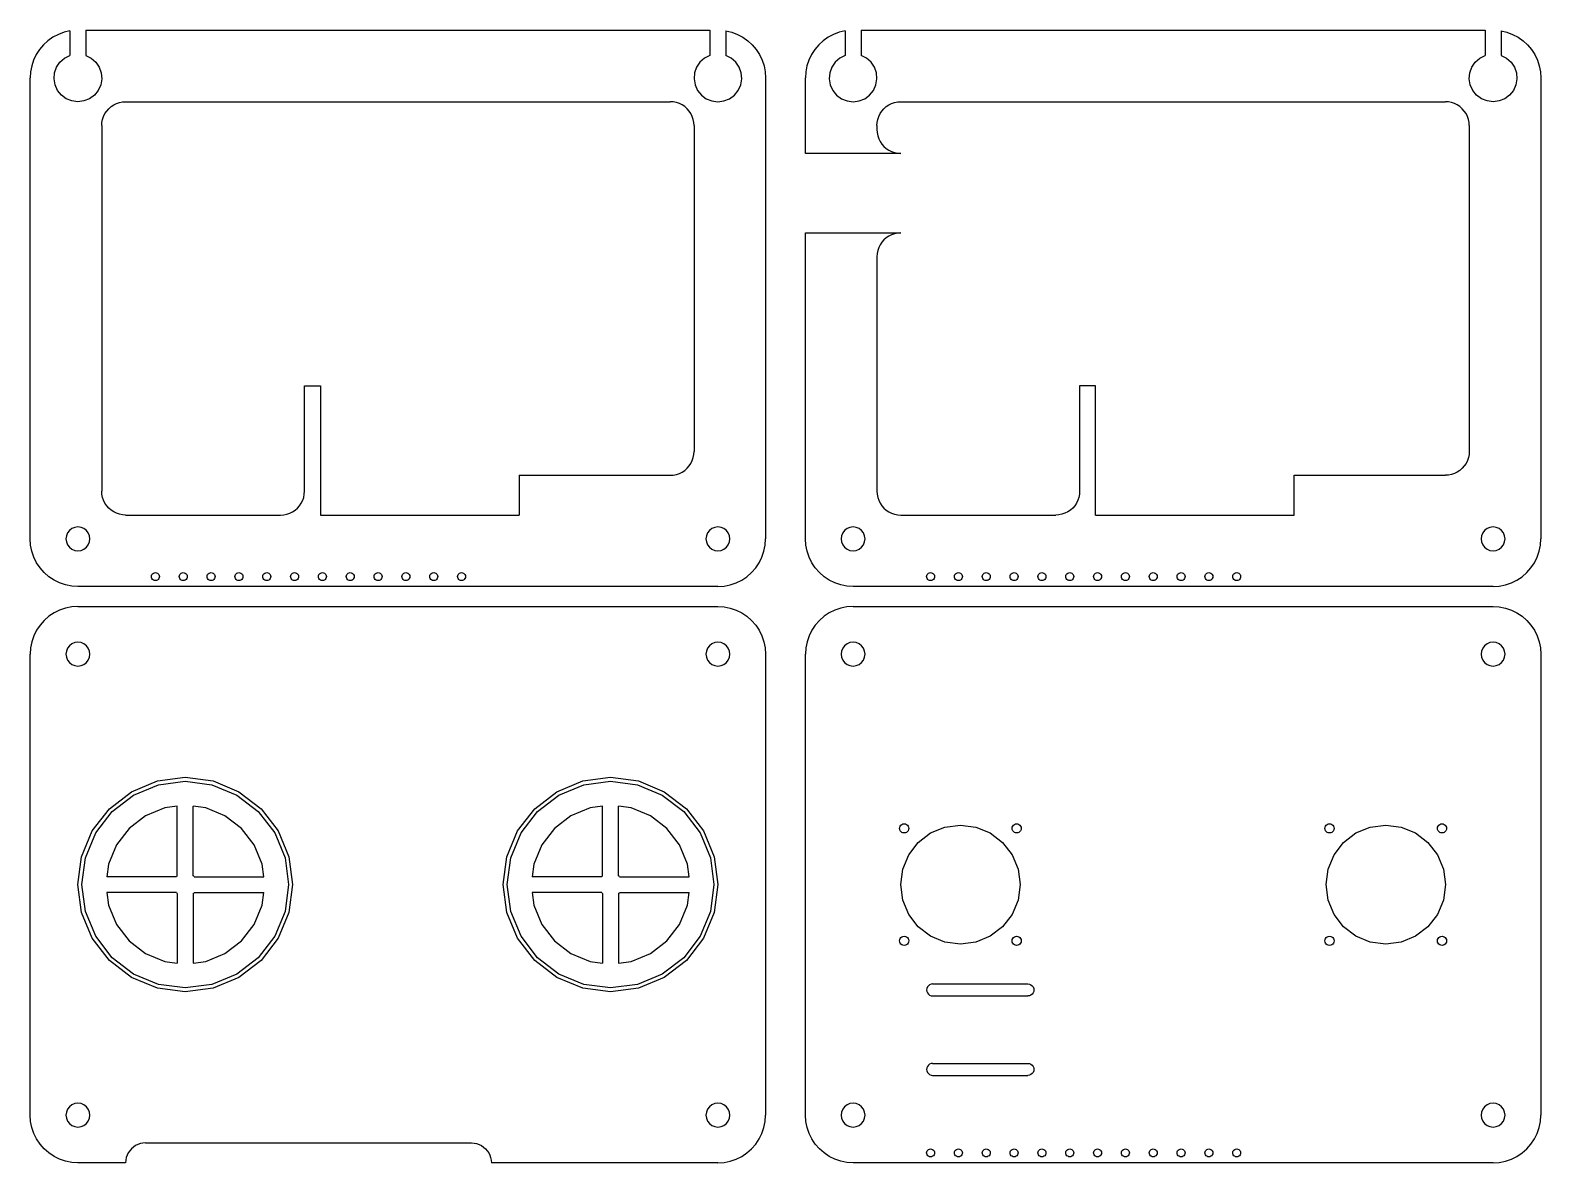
# Model space of a CAD drawing. Extents: x 5 to 385, y 5 to 580.
# Drawn here: x 5.1 to 385.1, y 5.1 to 290.1 of the extents above; entities that cross this region are included whole.
import ezdxf

# ---------------------------------------------------------------- set-up
doc = ezdxf.new("R2010")
doc.units = 0
doc.layers.add('Layer_1', color=7, linetype='CONTINUOUS')

msp = doc.modelspace()

# ---------------------------------------------------------------- linework, layer by layer
at = {"layer": 'Layer_1', "color": 7}
for points in [[(15.132302, 289.943365), (13.640052, 289.612898), (12.208048, 289.075408), (10.856027, 288.360123), (9.605977, 287.478663), (8.478217, 286.445357), (7.491056, 285.276983), (6.660529, 283.992532), (6.000156, 282.612867), (5.520625, 281.160408), (5.229768, 279.658749), (5.132296, 278.132291)], [(15.132302, 289.943365), (15.117485, 283.783924)], [(19.132299, 290.132291), (176.13229, 290.132291)], [(19.132299, 290.132291), (19.147116, 283.783924)], [(176.13229, 290.132291), (176.117474, 283.783924)], [(180.132288, 289.943365), (180.147104, 283.783924)], [(180.132288, 289.943365), (181.624511, 289.612898), (183.056542, 289.075408), (184.408563, 288.360123), (185.658587, 287.478663), (186.786373, 286.445357), (187.773533, 285.276983), (188.604034, 283.992532), (189.264434, 282.612867), (189.743938, 281.160408), (190.034795, 279.658749), (190.132294, 278.132291)], [(210.132294, 289.943365), (208.640044, 289.612898), (207.20804, 289.075408), (205.856019, 288.360123), (204.605968, 287.478663), (203.478208, 286.445357), (202.491048, 285.276983), (201.660521, 283.992532), (201.000147, 282.612867), (200.520617, 281.160408), (200.22976, 279.658749), (200.132288, 278.132291)], [(210.132294, 289.943365), (210.117477, 283.783924)], [(214.132291, 290.132291), (371.132282, 290.132291)], [(214.132291, 290.132291), (214.147108, 283.783924)], [(371.132282, 290.132291), (371.117466, 283.783924)], [(375.132279, 289.943365), (375.147096, 283.783924)], [(375.132279, 289.943365), (376.624503, 289.612898), (378.056534, 289.075408), (379.408555, 288.360123), (380.658579, 287.478663), (381.786365, 286.445357), (382.773525, 285.276983), (383.604026, 283.992532), (384.264426, 282.612867), (384.74393, 281.160408), (385.034787, 279.658749), (385.132286, 278.132291)], [(19.14701, 283.783924), (20.504825, 283.094761), (21.645418, 282.085987), (22.495339, 280.822572), (22.999873, 279.38589), (23.126476, 277.868467), (22.867052, 276.368037), (22.238243, 274.981236), (21.28061, 273.797379), (20.055775, 272.892716), (18.642688, 272.32551), (17.132287, 272.132293), (15.621914, 272.32551), (14.2088, 272.892716), (12.983965, 273.797379), (12.026332, 274.981236), (11.39755, 276.368037), (11.138099, 277.868467), (11.264702, 279.38589), (11.769236, 280.822572), (12.619157, 282.085987), (13.759776, 283.094761), (15.117591, 283.783924)], [(176.117579, 283.783924), (174.759764, 283.094761), (173.619172, 282.085987), (172.769224, 280.822572), (172.264717, 279.38589), (172.138087, 277.868467), (172.397538, 276.368037), (173.02632, 274.981236), (173.983979, 273.797379), (175.208789, 272.892716), (176.621902, 272.32551), (178.132302, 272.132293), (179.642676, 272.32551), (181.055789, 272.892716), (182.280598, 273.797379), (183.238258, 274.981236), (183.86704, 276.368037), (184.12649, 277.868467), (183.999861, 279.38589), (183.495353, 280.822572), (182.645406, 282.085987), (181.504814, 283.094761), (180.146998, 283.783924)], [(210.117583, 283.783924), (208.759768, 283.094761), (207.619149, 282.085987), (206.769228, 280.822572), (206.264694, 279.38589), (206.138091, 277.868467), (206.397515, 276.368037), (207.026324, 274.981236), (207.983957, 273.797379), (209.208792, 272.892716), (210.621905, 272.32551), (212.132279, 272.132293), (213.64268, 272.32551), (215.055766, 272.892716), (216.280602, 273.797379), (217.238235, 274.981236), (217.867044, 276.368037), (218.126468, 277.868467), (217.999865, 279.38589), (217.495331, 280.822572), (216.64541, 282.085987), (215.504817, 283.094761), (214.147002, 283.783924)], [(375.14699, 283.783924), (376.504805, 283.094761), (377.645398, 282.085987), (378.495345, 280.822572), (378.999853, 279.38589), (379.126482, 277.868467), (378.867032, 276.368037), (378.23825, 274.981236), (377.28059, 273.797379), (376.055781, 272.892716), (374.642668, 272.32551), (373.132268, 272.132293), (371.621894, 272.32551), (370.208781, 272.892716), (368.983971, 273.797379), (368.026312, 274.981236), (367.39753, 276.368037), (367.138079, 277.868467), (367.264709, 279.38589), (367.769216, 280.822572), (368.619164, 282.085987), (369.759756, 283.094761), (371.117571, 283.783924)], [(5.132296, 162.132282), (5.132296, 278.132291)], [(190.132294, 278.132291), (190.132294, 162.132282)], [(200.132288, 259.132293), (200.132288, 278.132291)], [(385.132286, 278.132291), (385.132286, 162.132282)], [(23.132297, 266.132292), (23.183626, 266.915451), (23.33674, 267.685205), (23.58902, 268.428394), (23.936127, 269.132291), (24.372161, 269.784862), (24.889659, 270.374933), (25.479733, 270.892413), (26.132301, 271.328444), (26.836199, 271.675569), (27.579387, 271.927847), (28.349139, 272.080961), (29.132279, 272.132293)], [(29.132279, 272.132293), (166.132284, 272.132293)], [(172.132293, 266.132292), (172.080964, 266.915451), (171.92785, 267.685205), (171.675569, 268.428394), (171.328436, 269.132291), (170.892403, 269.784862), (170.374931, 270.374933), (169.784857, 270.892413), (169.132288, 271.328444), (168.428391, 271.675569), (167.685203, 271.927847), (166.915451, 272.080961), (166.132284, 272.132293)], [(218.132289, 266.132292), (218.183618, 266.915451), (218.336732, 267.685205), (218.589012, 268.428394), (218.936119, 269.132291), (219.372152, 269.784862), (219.889651, 270.374933), (220.479725, 270.892413), (221.132293, 271.328444), (221.836191, 271.675569), (222.579379, 271.927847), (223.349131, 272.080961), (224.132271, 272.132293)], [(224.132271, 272.132293), (361.132276, 272.132293)], [(367.132285, 266.132292), (367.080956, 266.915451), (366.927841, 267.685205), (366.675561, 268.428394), (366.328428, 269.132291), (365.892395, 269.784862), (365.374922, 270.374933), (364.784849, 270.892413), (364.13228, 271.328444), (363.428383, 271.675569), (362.685195, 271.927847), (361.915443, 272.080961), (361.132276, 272.132293)], [(23.132297, 266.132292), (23.132297, 174.1323)], [(172.132293, 266.132292), (172.132293, 184.132293)], [(218.132289, 266.132292), (218.132289, 265.132291)], [(367.132285, 266.132292), (367.132285, 184.132293)], [(218.132289, 265.132291), (218.183618, 264.349135), (218.336732, 263.579378), (218.589012, 262.836192), (218.936119, 262.132292), (219.372152, 261.479724), (219.889651, 260.889652), (220.479725, 260.372172), (221.132293, 259.936139), (221.836191, 259.589016), (222.579379, 259.336739), (223.349131, 259.183624), (224.132271, 259.132293)], [(224.132271, 259.132293), (200.132288, 259.132293)], [(200.132288, 239.132293), (224.132271, 239.132293)], [(200.132288, 162.132282), (200.132288, 239.132293)], [(224.132271, 239.132293), (223.349131, 239.080961), (222.579379, 238.927847), (221.836191, 238.675569), (221.132293, 238.328444), (220.479725, 237.892413), (219.889651, 237.374933), (219.372152, 236.784862), (218.936119, 236.132291), (218.589012, 235.428394), (218.336732, 234.685208), (218.183618, 233.915451), (218.132289, 233.132292)], [(218.132289, 233.132292), (218.132289, 174.1323)], [(74.132294, 200.632294), (78.132292, 200.632294)], [(74.132294, 174.1323), (74.132294, 200.632294)], [(78.132292, 200.632294), (78.132292, 168.132291)], [(273.132284, 168.132291), (273.132284, 200.632294), (269.132286, 200.632294), (269.132286, 174.1323)], [(166.132284, 178.132297), (166.915451, 178.183626), (167.685203, 178.33674), (168.428391, 178.589021), (169.132288, 178.936154), (169.784857, 179.372161), (170.374931, 179.889659), (170.892403, 180.479733), (171.328436, 181.132301), (171.675569, 181.836199), (171.92785, 182.579379), (172.080964, 183.349137), (172.132293, 184.132293)], [(367.132285, 184.132293), (367.080956, 183.349137), (366.927841, 182.579379), (366.675561, 181.836199), (366.328428, 181.132301), (365.892395, 180.479733), (365.374922, 179.889659), (364.784849, 179.372161), (364.13228, 178.936154), (363.428383, 178.589021), (362.685195, 178.33674), (361.915443, 178.183626), (361.132276, 178.132297)], [(128.132297, 178.132297), (128.132297, 168.132291)], [(128.132297, 178.132297), (166.132284, 178.132297)], [(323.132289, 178.132297), (361.132276, 178.132297)], [(323.132289, 168.132291), (323.132289, 178.132297)], [(29.132279, 168.132291), (28.349139, 168.18362), (27.579387, 168.336734), (26.836199, 168.589014), (26.132301, 168.936148), (25.479733, 169.372181), (24.889659, 169.889653), (24.372161, 170.479727), (23.936127, 171.132295), (23.58902, 171.836193), (23.33674, 172.579381), (23.183626, 173.349133), (23.132297, 174.1323)], [(68.132285, 168.132291), (68.915452, 168.18362), (69.685204, 168.336734), (70.428392, 168.589014), (71.13229, 168.936148), (71.784858, 169.372181), (72.374932, 169.889653), (72.892404, 170.479727), (73.328437, 171.132295), (73.675571, 171.836193), (73.927851, 172.579381), (74.080965, 173.349133), (74.132294, 174.1323)], [(218.132289, 174.1323), (218.183618, 173.349133), (218.336732, 172.579381), (218.589012, 171.836193), (218.936119, 171.132295), (219.372152, 170.479727), (219.889651, 169.889653), (220.479725, 169.372181), (221.132293, 168.936148), (221.836191, 168.589014), (222.579379, 168.336734), (223.349131, 168.18362), (224.132271, 168.132291)], [(269.132286, 174.1323), (269.080957, 173.349133), (268.927843, 172.579381), (268.675563, 171.836193), (268.328429, 171.132295), (267.892396, 170.479727), (267.374924, 169.889653), (266.78485, 169.372181), (266.132282, 168.936148), (265.428384, 168.589014), (264.685196, 168.336734), (263.915444, 168.18362), (263.132277, 168.132291)], [(29.132279, 168.132291), (68.132285, 168.132291)], [(78.132292, 168.132291), (128.132297, 168.132291)], [(224.132271, 168.132291), (263.132277, 168.132291)], [(273.132284, 168.132291), (323.132289, 168.132291)], [(17.132287, 150.13229), (15.565981, 150.234948), (14.026476, 150.541177), (12.5401, 151.045737), (11.132305, 151.739977), (9.827142, 152.612044), (8.647021, 153.647015), (7.61205, 154.827162), (6.739983, 156.132299), (6.045743, 157.540094), (5.541183, 159.02647), (5.234954, 160.565975), (5.132296, 162.132282)], [(178.132302, 150.13229), (179.698609, 150.234948), (181.238114, 150.541177), (182.72449, 151.045737), (184.132285, 151.739977), (185.437421, 152.612044), (186.617569, 153.647015), (187.65254, 154.827162), (188.524606, 156.132299), (189.218846, 157.540094), (189.723407, 159.02647), (190.029636, 160.565975), (190.132294, 162.132282)], [(212.132279, 150.13229), (210.565973, 150.234948), (209.026442, 150.541177), (207.540092, 151.045737), (206.13227, 151.739977), (204.827134, 152.612044), (203.647013, 153.647015), (202.612042, 154.827162), (201.739975, 156.132299), (201.045735, 157.540094), (200.541175, 159.02647), (200.234946, 160.565975), (200.132288, 162.132282)], [(373.132268, 150.13229), (374.698601, 150.234948), (376.238105, 150.541177), (377.724482, 151.045737), (379.132277, 151.739977), (380.437413, 152.612044), (381.617561, 153.647015), (382.652531, 154.827162), (383.524572, 156.132299), (384.218838, 157.540094), (384.723399, 159.02647), (385.029627, 160.565975), (385.132286, 162.132282)], [(178.132302, 150.13229), (17.132287, 150.13229)], [(373.132268, 150.13229), (212.132279, 150.13229)], [(14.026477, 144.723403), (12.540048, 144.218848)], [(15.566087, 145.029632), (14.026477, 144.723403)], [(17.132421, 145.132293), (15.566087, 145.029632)], [(17.132421, 145.132293), (178.132435, 145.132293), (179.698769, 145.029632), (181.238114, 144.723403), (182.724544, 144.218848), (184.132391, 143.524597), (185.437581, 142.652533), (186.617623, 141.617576), (187.652673, 140.437431), (188.524739, 139.132295), (189.219006, 137.724494), (189.723566, 136.238123), (190.029689, 134.698608), (190.132348, 133.132293), (190.132348, 17.132283)], [(212.132286, 145.132293), (210.565979, 145.029632), (209.026474, 144.723403), (207.540098, 144.218848), (206.132303, 143.524597), (204.827166, 142.652533), (203.647019, 141.617576), (202.612048, 140.437431), (201.739982, 139.132295), (201.045741, 137.724494), (200.541181, 136.238123), (200.234952, 134.698608), (200.132294, 133.132293)], [(212.132286, 145.132293), (373.1323, 145.132293)], [(373.1323, 145.132293), (374.698607, 145.029632), (376.238112, 144.723403), (377.724488, 144.218848), (379.132283, 143.524597), (380.437419, 142.652533), (381.617567, 141.617576), (382.652538, 140.437431), (383.524604, 139.132295), (384.218844, 137.724494), (384.723405, 136.238123), (385.029634, 134.698608), (385.132292, 133.132293)], [(8.646969, 141.617576), (7.612183, 140.437431)], [(9.827275, 142.652533), (8.646969, 141.617576)], [(11.132464, 143.524597), (9.827275, 142.652533)], [(12.540048, 144.218848), (11.132464, 143.524597)], [(6.04585, 137.724494), (5.54129, 136.238123)], [(6.740117, 139.132295), (6.04585, 137.724494)], [(7.612183, 140.437431), (6.740117, 139.132295)], [(5.234902, 134.698608), (5.132244, 133.132293)], [(17.132421, 5.132292), (15.566087, 5.23495), (14.026477, 5.541179), (12.540048, 6.045739), (11.132464, 6.739979), (9.827275, 7.612046), (8.646969, 8.647017), (7.612183, 9.827164), (6.740117, 11.132301), (6.04585, 12.540096), (5.54129, 14.026472), (5.234902, 15.565977), (5.132244, 17.132283), (5.132244, 133.132293)], [(5.54129, 136.238123), (5.234902, 134.698608)], [(200.132294, 17.132283), (200.132294, 133.132293)], [(385.132292, 133.132293), (385.132292, 17.132283)], [(30.632256, 98.51498), (37.144181, 101.212291)], [(37.144181, 101.212291), (44.132356, 102.132295)], [(44.132356, 102.132295), (51.120531, 101.212291)], [(51.120531, 101.212291), (57.632456, 98.51498)], [(132.747663, 93.51707), (138.132463, 97.648954), (144.403088, 100.246366)], [(137.6324, 98.51498), (144.144325, 101.212291)], [(144.144325, 101.212291), (151.132236, 102.132295)], [(144.403088, 100.246366), (151.132236, 101.132294)], [(151.132236, 102.132295), (158.120411, 101.212291)], [(151.132236, 101.132294), (157.861648, 100.246366)], [(157.861648, 100.246366), (164.132273, 97.648954)], [(158.120411, 101.212291), (164.632335, 98.51498)], [(25.040552, 94.224177), (30.632256, 98.51498)], [(57.632456, 98.51498), (63.22416, 94.224177)], [(132.040432, 94.224177), (137.6324, 98.51498)], [(164.132273, 97.648954), (169.517073, 93.51707), (173.649071, 88.132294)], [(164.632335, 98.51498), (170.224304, 94.224177)], [(20.749804, 88.632296), (25.040552, 94.224177)], [(42.13237, 77.346708), (42.13237, 94.86899), (38.956047, 94.450811), (34.132429, 92.452802), (29.990112, 89.274431), (26.811937, 85.132295), (24.813804, 80.308676), (24.395762, 77.132295)], [(49.308664, 94.450811), (46.132341, 94.86899)], [(46.132341, 77.346708), (46.132341, 94.86899)], [(46.346654, 77.132295), (63.868949, 77.132295), (63.450908, 80.308676), (61.452774, 85.132295), (58.274599, 89.274431), (54.132283, 92.452802), (49.308664, 94.450811)], [(63.22416, 94.224177), (67.515172, 88.632296)], [(126.018251, 81.86159), (128.615665, 88.132294), (132.747663, 93.51707)], [(127.749684, 88.632296), (132.040432, 94.224177)], [(149.13225, 77.346708), (149.13225, 94.86899), (145.955927, 94.450811), (141.132309, 92.452802), (136.990257, 89.274431), (133.811817, 85.132295), (131.813948, 80.308676), (131.395642, 77.132295)], [(153.132486, 77.346708), (153.132486, 94.86899)], [(156.308808, 94.450811), (153.132486, 94.86899)], [(165.274479, 89.274431), (161.132427, 92.452802), (156.308808, 94.450811)], [(170.224304, 94.224177), (174.515052, 88.632296)], [(18.052377, 82.120408), (20.749804, 88.632296)], [(67.515172, 88.632296), (70.212335, 82.120408)], [(125.052257, 82.120408), (127.749684, 88.632296)], [(153.346798, 77.132295), (170.869094, 77.132295), (170.450787, 80.308676), (168.452919, 85.132295), (165.274479, 89.274431)], [(173.649071, 88.132294), (176.246485, 81.86159)], [(174.515052, 88.632296), (177.212479, 82.120408)], [(17.132421, 75.132294), (18.052377, 82.120408)], [(70.212335, 82.120408), (71.132291, 75.132294)], [(124.132301, 75.132294), (125.052257, 82.120408)], [(125.132426, 75.132294), (126.018251, 81.86159)], [(176.246485, 81.86159), (177.13231, 75.132294)], [(177.212479, 82.120408), (178.132435, 75.132294)], [(41.918058, 77.132295), (24.395762, 77.132295)], [(42.010927, 77.253614), (41.918058, 77.132295)], [(42.13237, 77.346708), (42.010927, 77.253614)], [(46.253785, 77.253614), (46.132341, 77.346708)], [(46.346654, 77.132295), (46.253785, 77.253614)], [(148.917938, 77.132295), (131.395642, 77.132295)], [(149.011071, 77.253614), (148.917938, 77.132295)], [(149.13225, 77.346708), (149.011071, 77.253614)], [(153.253665, 77.253614), (153.132486, 77.346708)], [(153.346798, 77.132295), (153.253665, 77.253614)], [(18.052377, 68.14418), (17.132421, 75.132294)], [(41.918058, 73.132295), (24.395762, 73.132295), (24.813804, 69.955914), (26.811937, 65.132295), (29.990112, 60.990159), (34.132429, 57.811788), (38.956047, 55.813779), (42.13237, 55.3956)], [(41.918058, 73.132295), (42.010927, 73.010976)], [(42.010927, 73.010976), (42.13237, 72.917882)], [(42.13237, 72.917882), (42.13237, 55.3956)], [(46.132341, 72.917882), (46.253785, 73.010976)], [(46.132341, 72.917882), (46.132341, 55.3956), (49.308664, 55.813779), (54.132283, 57.811788), (58.274599, 60.990159), (61.452774, 65.132295), (63.450908, 69.955914)], [(46.253785, 73.010976), (46.346654, 73.132295)], [(46.346654, 73.132295), (63.868949, 73.132295)], [(63.450908, 69.955914), (63.868949, 73.132295)], [(71.132291, 75.132294), (70.212335, 68.14418)], [(125.052257, 68.14418), (124.132301, 75.132294)], [(128.615665, 62.132296), (126.018251, 68.403), (125.132426, 75.132294)], [(148.917938, 73.132295), (131.395642, 73.132295)], [(131.395642, 73.132295), (131.813948, 69.955914)], [(148.917938, 73.132295), (149.011071, 73.010976)], [(149.011071, 73.010976), (149.13225, 72.917882)], [(149.13225, 72.917882), (149.13225, 55.3956)], [(153.132486, 72.917882), (153.253665, 73.010976)], [(153.132486, 72.917882), (153.132486, 55.3956)], [(153.253665, 73.010976), (153.346798, 73.132295)], [(153.346798, 73.132295), (170.869094, 73.132295)], [(170.450787, 69.955914), (170.869094, 73.132295)], [(177.13231, 75.132294), (176.246485, 68.403)], [(178.132435, 75.132294), (177.212479, 68.14418)], [(131.813948, 69.955914), (133.811817, 65.132295)], [(153.132486, 55.3956), (156.308808, 55.813779), (161.132427, 57.811788), (165.274479, 60.990159), (168.452919, 65.132295), (170.450787, 69.955914)], [(176.246485, 68.403), (173.649071, 62.132296), (169.517073, 56.747517)], [(20.749804, 61.632294), (18.052377, 68.14418)], [(70.212335, 68.14418), (67.515172, 61.632294)], [(127.749684, 61.632294), (125.052257, 68.14418)], [(133.811817, 65.132295), (136.990257, 60.990159), (141.132309, 57.811788), (145.955927, 55.813779), (149.13225, 55.3956)], [(177.212479, 68.14418), (174.515052, 61.632294)], [(25.040552, 56.040413), (20.749804, 61.632294)], [(67.515172, 61.632294), (63.22416, 56.040413)], [(132.040432, 56.040413), (127.749684, 61.632294)], [(164.132273, 52.615633), (157.861648, 50.018224), (151.132236, 49.132296), (144.403088, 50.018224), (138.132463, 52.615633), (132.747663, 56.747517), (128.615665, 62.132296)], [(174.515052, 61.632294), (170.224304, 56.040413)], [(30.632256, 51.74961), (25.040552, 56.040413)], [(63.22416, 56.040413), (57.632456, 51.74961)], [(137.6324, 51.74961), (132.040432, 56.040413)], [(169.517073, 56.747517), (164.132273, 52.615633)], [(170.224304, 56.040413), (164.632335, 51.74961)], [(37.144181, 49.052299), (30.632256, 51.74961)], [(57.632456, 51.74961), (51.120531, 49.052299)], [(144.144325, 49.052299), (137.6324, 51.74961)], [(164.632335, 51.74961), (158.120411, 49.052299)], [(232.132298, 50.132294), (231.744075, 50.081184), (231.382284, 49.931332), (231.071637, 49.692956), (230.833247, 49.382295), (230.683413, 49.020523), (230.632296, 48.632294), (230.683413, 48.244066), (230.833247, 47.882296), (231.071637, 47.571635), (231.382284, 47.333256), (231.744075, 47.183407), (232.132298, 47.132294)], [(232.132298, 50.132294), (256.132282, 50.132294)], [(256.132282, 50.132294), (256.520531, 50.081184), (256.882296, 49.931332), (257.192943, 49.692956), (257.431333, 49.382295), (257.581193, 49.020523), (257.632284, 48.632294), (257.581193, 48.244066), (257.431333, 47.882296), (257.192943, 47.571635), (256.882296, 47.333256), (256.520531, 47.183407), (256.132282, 47.132294)], [(44.132356, 48.132295), (37.144181, 49.052299)], [(51.120531, 49.052299), (44.132356, 48.132295)], [(151.132236, 48.132295), (144.144325, 49.052299)], [(158.120411, 49.052299), (151.132236, 48.132295)], [(232.132298, 47.132294), (256.132282, 47.132294)], [(232.132298, 30.132294), (231.744075, 30.081177), (231.382284, 29.931343), (231.071637, 29.692954), (230.833247, 29.382306), (230.683413, 29.020515), (230.632296, 28.632292), (230.683413, 28.244069), (230.833247, 27.882304), (231.071637, 27.57163), (231.382284, 27.333267), (231.744075, 27.183407), (232.132298, 27.13229)], [(232.132298, 30.132294), (256.132282, 30.132294)], [(232.132298, 27.13229), (256.132282, 27.13229)], [(256.132282, 30.132294), (256.520531, 30.081177), (256.882296, 29.931343), (257.192943, 29.692954), (257.431333, 29.382306), (257.581193, 29.020515), (257.632284, 28.632292), (257.581193, 28.244069), (257.431333, 27.882304), (257.192943, 27.57163), (256.882296, 27.333267), (256.520531, 27.183407), (256.132282, 27.13229)], [(189.723566, 14.026472), (190.029689, 15.565977)], [(190.029689, 15.565977), (190.132348, 17.132283)], [(212.132286, 5.132292), (210.565979, 5.23495), (209.026474, 5.541179), (207.540098, 6.045739), (206.132303, 6.739979), (204.827166, 7.612046), (203.647019, 8.647017), (202.612048, 9.827164), (201.739982, 11.132301), (201.045741, 12.540096), (200.541181, 14.026472), (200.234952, 15.565977), (200.132294, 17.132283)], [(373.1323, 5.132292), (374.698607, 5.23495), (376.238112, 5.541179), (377.724488, 6.045739), (379.132283, 6.739979), (380.437419, 7.612046), (381.617567, 8.647017), (382.652538, 9.827164), (383.524604, 11.132301), (384.218844, 12.540096), (384.723405, 14.026472), (385.029634, 15.565977), (385.132292, 17.132283)], [(188.524739, 11.132301), (189.219006, 12.540096)], [(189.219006, 12.540096), (189.723566, 14.026472)], [(34.132429, 10.132308), (33.479702, 10.089525), (32.838352, 9.961916), (32.218962, 9.751705), (31.632381, 9.46241), (31.088662, 9.099057), (30.596802, 8.667839), (30.165531, 8.176111), (29.802258, 7.632287), (29.513068, 7.045705), (29.302725, 6.426395), (29.175195, 5.784939), (29.132333, 5.132292), (17.132421, 5.132292)], [(34.132429, 10.132308), (116.132359, 10.132308)], [(116.132359, 10.132308), (116.785086, 10.089525)], [(116.785086, 10.089525), (117.426436, 9.961916)], [(117.426436, 9.961916), (118.045826, 9.751705)], [(118.045826, 9.751705), (118.632407, 9.46241)], [(118.632407, 9.46241), (119.176126, 9.099057)], [(119.176126, 9.099057), (119.667986, 8.667839)], [(119.667986, 8.667839), (120.098992, 8.176111)], [(120.098992, 8.176111), (120.46253, 7.632287)], [(120.46253, 7.632287), (120.751719, 7.045705)], [(184.132391, 6.739979), (185.437581, 7.612046)], [(185.437581, 7.612046), (186.617623, 8.647017)], [(186.617623, 8.647017), (187.652673, 9.827164)], [(187.652673, 9.827164), (188.524739, 11.132301)], [(120.751719, 7.045705), (120.962063, 6.426395)], [(120.962063, 6.426395), (121.089592, 5.784939)], [(121.089592, 5.784939), (121.132455, 5.132292)], [(178.132435, 5.132292), (121.132455, 5.132292)], [(178.132435, 5.132292), (179.698769, 5.23495)], [(179.698769, 5.23495), (181.238114, 5.541179)], [(181.238114, 5.541179), (182.724544, 6.045739)], [(182.724544, 6.045739), (184.132391, 6.739979)], [(373.1323, 5.132292), (212.132286, 5.132292)]]:
    msp.add_lwpolyline(points, dxfattribs=at)
for points in [[(20.132292, 162.132282), (20.030057, 162.908754), (19.730363, 163.632284), (19.253611, 164.253605), (18.63229, 164.730358), (17.90876, 165.030078), (17.132287, 165.132286), (16.355841, 165.030078), (15.632285, 164.730358), (15.010964, 164.253605), (14.534211, 163.632284), (14.234518, 162.908754), (14.132283, 162.132282), (14.234518, 161.355835), (14.534211, 160.632306), (15.010964, 160.010985), (15.632285, 159.534206), (16.355841, 159.234512), (17.132287, 159.132303), (17.90876, 159.234512), (18.63229, 159.534206), (19.253611, 160.010985), (19.730363, 160.632306), (20.030057, 161.355835)], [(181.13228, 162.132282), (181.030072, 162.908754), (180.730378, 163.632284), (180.253599, 164.253605), (179.632278, 164.730358), (178.908748, 165.030078), (178.132302, 165.132286), (177.355829, 165.030078), (176.6323, 164.730358), (176.010979, 164.253605), (175.534226, 163.632284), (175.234506, 162.908754), (175.132298, 162.132282), (175.234506, 161.355835), (175.534226, 160.632306), (176.010979, 160.010985), (176.6323, 159.534206), (177.355829, 159.234512), (178.132302, 159.132303), (178.908748, 159.234512), (179.632278, 159.534206), (180.253599, 160.010985), (180.730378, 160.632306), (181.030072, 161.355835)], [(215.132284, 162.132282), (215.030049, 162.908754), (214.730355, 163.632284), (214.253603, 164.253605), (213.632282, 164.730358), (212.908726, 165.030078), (212.132279, 165.132286), (211.355833, 165.030078), (210.632277, 164.730358), (210.010956, 164.253605), (209.534203, 163.632284), (209.23451, 162.908754), (209.132275, 162.132282), (209.23451, 161.355835), (209.534203, 160.632306), (210.010956, 160.010985), (210.632277, 159.534206), (211.355833, 159.234512), (212.132279, 159.132303), (212.908726, 159.234512), (213.632282, 159.534206), (214.253603, 160.010985), (214.730355, 160.632306), (215.030049, 161.355835)], [(376.132272, 162.132282), (376.030064, 162.908754), (375.730344, 163.632284), (375.253591, 164.253605), (374.63227, 164.730358), (373.90874, 165.030078), (373.132268, 165.132286), (372.355821, 165.030078), (371.632292, 164.730358), (371.010971, 164.253605), (370.534192, 163.632284), (370.234498, 162.908754), (370.13229, 162.132282), (370.234498, 161.355835), (370.534192, 160.632306), (371.010971, 160.010985), (371.632292, 159.534206), (372.355821, 159.234512), (373.132268, 159.132303), (373.90874, 159.234512), (374.63227, 159.534206), (375.253591, 160.010985), (375.730344, 160.632306), (376.030064, 161.355835)], [(36.632291, 153.632304), (36.891106, 153.598226), (37.1323, 153.498319), (37.33939, 153.33941), (37.498325, 153.132294), (37.598205, 152.8911), (37.632283, 152.632285), (37.598205, 152.373469), (37.498325, 152.132302), (37.33939, 151.925186), (37.1323, 151.766277), (36.891106, 151.66637), (36.632291, 151.632292), (36.373475, 151.66637), (36.132281, 151.766277), (35.925192, 151.925186), (35.766256, 152.132302), (35.666376, 152.373469), (35.632298, 152.632285), (35.666376, 152.8911), (35.766256, 153.132294), (35.925192, 153.33941), (36.132281, 153.498319), (36.373475, 153.598226)], [(43.132283, 151.766277), (42.925193, 151.925186), (42.766258, 152.132302), (42.666378, 152.373469), (42.6323, 152.632285), (42.666378, 152.8911), (42.766258, 153.132294), (42.925193, 153.33941), (43.132283, 153.498319), (43.373477, 153.598226), (43.632292, 153.632304), (43.891108, 153.598226), (44.132302, 153.498319), (44.339391, 153.33941), (44.498327, 153.132294), (44.598207, 152.8911), (44.632285, 152.632285), (44.598207, 152.373469), (44.498327, 152.132302), (44.339391, 151.925186), (44.132302, 151.766277), (43.891108, 151.66637), (43.632292, 151.632292), (43.373477, 151.66637)], [(49.76626, 152.132302), (49.666353, 152.373469), (49.632301, 152.632285), (49.666353, 152.8911), (49.76626, 153.132294), (49.925195, 153.33941), (50.132285, 153.498319), (50.373479, 153.598226), (50.632294, 153.632304), (50.89111, 153.598226), (51.132304, 153.498319), (51.339393, 153.33941), (51.498328, 153.132294), (51.598209, 152.8911), (51.632287, 152.632285), (51.598209, 152.373469), (51.498328, 152.132302), (51.339393, 151.925186), (51.132304, 151.766277), (50.89111, 151.66637), (50.632294, 151.632292), (50.373479, 151.66637), (50.132285, 151.766277), (49.925195, 151.925186)], [(58.498304, 152.132302), (58.339395, 151.925186), (58.132279, 151.766277), (57.891111, 151.66637), (57.632296, 151.632292), (57.373481, 151.66637), (57.132286, 151.766277), (56.925197, 151.925186), (56.766262, 152.132302), (56.666355, 152.373469), (56.632303, 152.632285), (56.666355, 152.8911), (56.766262, 153.132294), (56.925197, 153.33941), (57.132286, 153.498319), (57.373481, 153.598226), (57.632296, 153.632304), (57.891111, 153.598226), (58.132279, 153.498319), (58.339395, 153.33941), (58.498304, 153.132294), (58.59821, 152.8911), (58.632289, 152.632285), (58.59821, 152.373469)], [(64.373482, 153.598226), (64.632298, 153.632304), (64.891113, 153.598226), (65.132281, 153.498319), (65.339397, 153.33941), (65.498305, 153.132294), (65.598212, 152.8911), (65.63229, 152.632285), (65.598212, 152.373469), (65.498305, 152.132302), (65.339397, 151.925186), (65.132281, 151.766277), (64.891113, 151.66637), (64.632298, 151.632292), (64.373482, 151.66637), (64.132288, 151.766277), (63.925172, 151.925186), (63.766264, 152.132302), (63.666357, 152.373469), (63.632279, 152.632285), (63.666357, 152.8911), (63.766264, 153.132294), (63.925172, 153.33941), (64.132288, 153.498319)], [(72.498307, 152.132302), (72.339398, 151.925186), (72.132283, 151.766277), (71.891115, 151.66637), (71.6323, 151.632292), (71.373484, 151.66637), (71.13229, 151.766277), (70.925174, 151.925186), (70.766265, 152.132302), (70.666359, 152.373469), (70.63228, 152.632285), (70.666359, 152.8911), (70.766265, 153.132294), (70.925174, 153.33941), (71.13229, 153.498319), (71.373484, 153.598226), (71.6323, 153.632304), (71.891115, 153.598226), (72.132283, 153.498319), (72.339398, 153.33941), (72.498307, 153.132294), (72.598214, 152.8911), (72.632292, 152.632285), (72.598214, 152.373469)], [(79.632294, 152.632285), (79.598216, 152.373469), (79.498309, 152.132302), (79.3394, 151.925186), (79.132284, 151.766277), (78.891117, 151.66637), (78.632301, 151.632292), (78.373459, 151.66637), (78.132292, 151.766277), (77.925176, 151.925186), (77.766267, 152.132302), (77.66636, 152.373469), (77.632282, 152.632285), (77.66636, 152.8911), (77.766267, 153.132294), (77.925176, 153.33941), (78.132292, 153.498319), (78.373459, 153.598226), (78.632301, 153.632304), (78.891117, 153.598226), (79.132284, 153.498319), (79.3394, 153.33941), (79.498309, 153.132294), (79.598216, 152.8911)], [(86.132286, 153.498319), (86.339402, 153.33941), (86.498311, 153.132294), (86.598217, 152.8911), (86.632296, 152.632285), (86.598217, 152.373469), (86.498311, 152.132302), (86.339402, 151.925186), (86.132286, 151.766277), (85.891118, 151.66637), (85.632303, 151.632292), (85.373461, 151.66637), (85.132294, 151.766277), (84.925178, 151.925186), (84.766269, 152.132302), (84.666362, 152.373469), (84.632284, 152.632285), (84.666362, 152.8911), (84.766269, 153.132294), (84.925178, 153.33941), (85.132294, 153.498319), (85.373461, 153.598226), (85.632303, 153.632304), (85.891118, 153.598226)], [(92.373463, 151.66637), (92.132295, 151.766277), (91.925179, 151.925186), (91.766271, 152.132302), (91.666364, 152.373469), (91.632286, 152.632285), (91.666364, 152.8911), (91.766271, 153.132294), (91.925179, 153.33941), (92.132295, 153.498319), (92.373463, 153.598226), (92.632278, 153.632304), (92.89112, 153.598226), (93.132288, 153.498319), (93.339404, 153.33941), (93.498313, 153.132294), (93.598219, 152.8911), (93.632298, 152.632285), (93.598219, 152.373469), (93.498313, 152.132302), (93.339404, 151.925186), (93.132288, 151.766277), (92.89112, 151.66637), (92.632278, 151.632292)], [(99.373465, 153.598226), (99.63228, 153.632304), (99.891122, 153.598226), (100.13229, 153.498319), (100.339406, 153.33941), (100.498314, 153.132294), (100.598221, 152.8911), (100.632299, 152.632285), (100.598221, 152.373469), (100.498314, 152.132302), (100.339406, 151.925186), (100.13229, 151.766277), (99.891122, 151.66637), (99.63228, 151.632292), (99.373465, 151.66637), (99.132297, 151.766277), (98.925181, 151.925186), (98.766273, 152.132302), (98.666366, 152.373469), (98.632288, 152.632285), (98.666366, 152.8911), (98.766273, 153.132294), (98.925181, 153.33941), (99.132297, 153.498319)], [(107.598223, 152.8911), (107.632301, 152.632285), (107.598223, 152.373469), (107.498316, 152.132302), (107.339407, 151.925186), (107.132292, 151.766277), (106.891097, 151.66637), (106.632282, 151.632292), (106.373467, 151.66637), (106.132299, 151.766277), (105.925183, 151.925186), (105.766274, 152.132302), (105.666368, 152.373469), (105.632289, 152.632285), (105.666368, 152.8911), (105.766274, 153.132294), (105.925183, 153.33941), (106.132299, 153.498319), (106.373467, 153.598226), (106.632282, 153.632304), (106.891097, 153.598226), (107.132292, 153.498319), (107.339407, 153.33941), (107.498316, 153.132294)], [(114.339409, 151.925186), (114.132293, 151.766277), (113.891099, 151.66637), (113.632284, 151.632292), (113.373468, 151.66637), (113.132301, 151.766277), (112.925185, 151.925186), (112.766276, 152.132302), (112.666369, 152.373469), (112.632291, 152.632285), (112.666369, 152.8911), (112.766276, 153.132294), (112.925185, 153.33941), (113.132301, 153.498319), (113.373468, 153.598226), (113.632284, 153.632304), (113.891099, 153.598226), (114.132293, 153.498319), (114.339409, 153.33941), (114.498318, 153.132294), (114.598225, 152.8911), (114.632303, 152.632285), (114.598225, 152.373469), (114.498318, 152.132302)], [(232.632275, 152.632285), (232.598197, 152.373469), (232.498317, 152.132302), (232.339381, 151.925186), (232.132292, 151.766277), (231.891098, 151.66637), (231.632283, 151.632292), (231.373467, 151.66637), (231.132273, 151.766277), (230.925184, 151.925186), (230.766248, 152.132302), (230.666368, 152.373469), (230.63229, 152.632285), (230.666368, 152.8911), (230.766248, 153.132294), (230.925184, 153.33941), (231.132273, 153.498319), (231.373467, 153.598226), (231.632283, 153.632304), (231.891098, 153.598226), (232.132292, 153.498319), (232.339381, 153.33941), (232.498317, 153.132294), (232.598197, 152.8911)], [(239.632277, 152.632285), (239.598199, 152.373469), (239.498318, 152.132302), (239.339383, 151.925186), (239.132294, 151.766277), (238.8911, 151.66637), (238.632284, 151.632292), (238.373469, 151.66637), (238.132275, 151.766277), (237.925185, 151.925186), (237.76625, 152.132302), (237.666343, 152.373469), (237.632292, 152.632285), (237.666343, 152.8911), (237.76625, 153.132294), (237.925185, 153.33941), (238.132275, 153.498319), (238.373469, 153.598226), (238.632284, 153.632304), (238.8911, 153.598226), (239.132294, 153.498319), (239.339383, 153.33941), (239.498318, 153.132294), (239.598199, 152.8911)], [(246.632279, 152.632285), (246.5982, 152.373469), (246.498294, 152.132302), (246.339385, 151.925186), (246.132269, 151.766277), (245.891101, 151.66637), (245.632286, 151.632292), (245.373471, 151.66637), (245.132277, 151.766277), (244.925187, 151.925186), (244.766252, 152.132302), (244.666345, 152.373469), (244.632293, 152.632285), (244.666345, 152.8911), (244.766252, 153.132294), (244.925187, 153.33941), (245.132277, 153.498319), (245.373471, 153.598226), (245.632286, 153.632304), (245.891101, 153.598226), (246.132269, 153.498319), (246.339385, 153.33941), (246.498294, 153.132294), (246.5982, 152.8911)], [(253.632281, 152.632285), (253.598202, 152.373469), (253.498296, 152.132302), (253.339387, 151.925186), (253.132271, 151.766277), (252.891103, 151.66637), (252.632288, 151.632292), (252.373472, 151.66637), (252.132278, 151.766277), (251.925162, 151.925186), (251.766254, 152.132302), (251.666347, 152.373469), (251.632269, 152.632285), (251.666347, 152.8911), (251.766254, 153.132294), (251.925162, 153.33941), (252.132278, 153.498319), (252.373472, 153.598226), (252.632288, 153.632304), (252.891103, 153.598226), (253.132271, 153.498319), (253.339387, 153.33941), (253.498296, 153.132294), (253.598202, 152.8911)], [(260.632282, 152.632285), (260.598204, 152.373469), (260.498297, 152.132302), (260.339389, 151.925186), (260.132273, 151.766277), (259.891105, 151.66637), (259.63229, 151.632292), (259.373474, 151.66637), (259.13228, 151.766277), (258.925164, 151.925186), (258.766255, 152.132302), (258.666349, 152.373469), (258.632271, 152.632285), (258.666349, 152.8911), (258.766255, 153.132294), (258.925164, 153.33941), (259.13228, 153.498319), (259.373474, 153.598226), (259.63229, 153.632304), (259.891105, 153.598226), (260.132273, 153.498319), (260.339389, 153.33941), (260.498297, 153.132294), (260.598204, 152.8911)], [(267.632284, 152.632285), (267.598206, 152.373469), (267.498299, 152.132302), (267.33939, 151.925186), (267.132275, 151.766277), (266.891107, 151.66637), (266.632291, 151.632292), (266.37345, 151.66637), (266.132282, 151.766277), (265.925166, 151.925186), (265.766257, 152.132302), (265.666351, 152.373469), (265.632272, 152.632285), (265.666351, 152.8911), (265.766257, 153.132294), (265.925166, 153.33941), (266.132282, 153.498319), (266.37345, 153.598226), (266.632291, 153.632304), (266.891107, 153.598226), (267.132275, 153.498319), (267.33939, 153.33941), (267.498299, 153.132294), (267.598206, 152.8911)], [(274.632286, 152.632285), (274.598208, 152.373469), (274.498301, 152.132302), (274.339392, 151.925186), (274.132276, 151.766277), (273.891109, 151.66637), (273.632293, 151.632292), (273.373451, 151.66637), (273.132284, 151.766277), (272.925168, 151.925186), (272.766259, 152.132302), (272.666352, 152.373469), (272.632274, 152.632285), (272.666352, 152.8911), (272.766259, 153.132294), (272.925168, 153.33941), (273.132284, 153.498319), (273.373451, 153.598226), (273.632293, 153.632304), (273.891109, 153.598226), (274.132276, 153.498319), (274.339392, 153.33941), (274.498301, 153.132294), (274.598208, 152.8911)], [(281.632288, 152.632285), (281.598209, 152.373469), (281.498303, 152.132302), (281.339394, 151.925186), (281.132278, 151.766277), (280.89111, 151.66637), (280.632269, 151.632292), (280.373453, 151.66637), (280.132285, 151.766277), (279.92517, 151.925186), (279.766261, 152.132302), (279.666354, 152.373469), (279.632276, 152.632285), (279.666354, 152.8911), (279.766261, 153.132294), (279.92517, 153.33941), (280.132285, 153.498319), (280.373453, 153.598226), (280.632269, 153.632304), (280.89111, 153.598226), (281.132278, 153.498319), (281.339394, 153.33941), (281.498303, 153.132294), (281.598209, 152.8911)], [(288.632289, 152.632285), (288.598211, 152.373469), (288.498305, 152.132302), (288.339396, 151.925186), (288.13228, 151.766277), (287.891112, 151.66637), (287.63227, 151.632292), (287.373455, 151.66637), (287.132287, 151.766277), (286.925171, 151.925186), (286.766263, 152.132302), (286.666356, 152.373469), (286.632278, 152.632285), (286.666356, 152.8911), (286.766263, 153.132294), (286.925171, 153.33941), (287.132287, 153.498319), (287.373455, 153.598226), (287.63227, 153.632304), (287.891112, 153.598226), (288.13228, 153.498319), (288.339396, 153.33941), (288.498305, 153.132294), (288.598211, 152.8911)], [(295.632291, 152.632285), (295.598213, 152.373469), (295.498306, 152.132302), (295.339398, 151.925186), (295.132282, 151.766277), (294.891088, 151.66637), (294.632272, 151.632292), (294.373457, 151.66637), (294.132289, 151.766277), (293.925173, 151.925186), (293.766264, 152.132302), (293.666358, 152.373469), (293.632279, 152.632285), (293.666358, 152.8911), (293.766264, 153.132294), (293.925173, 153.33941), (294.132289, 153.498319), (294.373457, 153.598226), (294.632272, 153.632304), (294.891088, 153.598226), (295.132282, 153.498319), (295.339398, 153.33941), (295.498306, 153.132294), (295.598213, 152.8911)], [(302.632293, 152.632285), (302.598215, 152.373469), (302.498308, 152.132302), (302.339399, 151.925186), (302.132283, 151.766277), (301.891089, 151.66637), (301.632274, 151.632292), (301.373459, 151.66637), (301.132291, 151.766277), (300.925175, 151.925186), (300.766266, 152.132302), (300.66636, 152.373469), (300.632281, 152.632285), (300.66636, 152.8911), (300.766266, 153.132294), (300.925175, 153.33941), (301.132291, 153.498319), (301.373459, 153.598226), (301.632274, 153.632304), (301.891089, 153.598226), (302.132283, 153.498319), (302.339399, 153.33941), (302.498308, 153.132294), (302.598215, 152.8911)], [(309.632268, 152.632285), (309.598217, 152.373469), (309.49831, 152.132302), (309.339375, 151.925186), (309.132285, 151.766277), (308.891091, 151.66637), (308.632276, 151.632292), (308.37346, 151.66637), (308.132293, 151.766277), (307.925177, 151.925186), (307.766268, 152.132302), (307.666361, 152.373469), (307.632283, 152.632285), (307.666361, 152.8911), (307.766268, 153.132294), (307.925177, 153.33941), (308.132293, 153.498319), (308.37346, 153.598226), (308.632276, 153.632304), (308.891091, 153.598226), (309.132285, 153.498319), (309.339375, 153.33941), (309.49831, 153.132294), (309.598217, 152.8911)], [(17.132421, 136.132295), (16.355869, 136.030071), (15.632233, 135.730369), (15.010991, 135.253614), (14.534212, 134.632293), (14.234704, 133.90875), (14.13231, 133.132293), (14.234704, 132.355837), (14.534212, 131.632294), (15.010991, 131.010973), (15.632233, 130.534217), (16.355869, 130.234516), (17.132421, 130.132294), (17.908708, 130.234516), (18.632344, 130.534217), (19.253585, 131.010973), (19.730364, 131.632294), (20.030137, 132.355837), (20.132266, 133.132293), (20.030137, 133.90875), (19.730364, 134.632293), (19.253585, 135.253614), (18.632344, 135.730369), (17.908708, 136.030071)], [(175.234454, 132.355837), (175.534227, 131.632294), (176.011006, 131.010973), (176.632248, 130.534217), (177.355883, 130.234516), (178.132435, 130.132294), (178.908723, 130.234516), (179.632358, 130.534217), (180.2536, 131.010973), (180.730379, 131.632294), (181.030152, 132.355837), (181.132281, 133.132293), (181.030152, 133.90875), (180.730379, 134.632293), (180.2536, 135.253614), (179.632358, 135.730369), (178.908723, 136.030071), (178.132435, 136.132295), (177.355883, 136.030071), (176.632248, 135.730369), (176.011006, 135.253614), (175.534227, 134.632293), (175.234454, 133.90875), (175.132325, 133.132293)], [(212.132286, 136.132295), (211.355839, 136.030071), (210.632283, 135.730369), (210.010962, 135.253614), (209.53421, 134.632293), (209.234516, 133.90875), (209.132281, 133.132293), (209.234516, 132.355837), (209.53421, 131.632294), (210.010962, 131.010973), (210.632283, 130.534217), (211.355839, 130.234516), (212.132286, 130.132294), (212.908758, 130.234516), (213.632288, 130.534217), (214.253609, 131.010973), (214.730362, 131.632294), (215.030082, 132.355837), (215.13229, 133.132293), (215.030082, 133.90875), (214.730362, 134.632293), (214.253609, 135.253614), (213.632288, 135.730369), (212.908758, 136.030071)], [(370.234504, 132.355837), (370.534224, 131.632294), (371.010977, 131.010973), (371.632298, 130.534217), (372.355828, 130.234516), (373.1323, 130.132294), (373.908746, 130.234516), (374.632302, 130.534217), (375.253597, 131.010973), (375.730376, 131.632294), (376.03007, 132.355837), (376.132278, 133.132293), (376.03007, 133.90875), (375.730376, 134.632293), (375.253597, 135.253614), (374.632302, 135.730369), (373.908746, 136.030071), (373.1323, 136.132295), (372.355828, 136.030071), (371.632298, 135.730369), (371.010977, 135.253614), (370.534224, 134.632293), (370.234504, 133.90875), (370.132296, 133.132293)], [(37.402943, 100.246366), (44.132356, 101.132294), (50.861768, 100.246366), (57.132393, 97.648954), (62.517193, 93.51707), (66.648926, 88.132294), (69.246341, 81.86159), (70.13243, 75.132294), (69.246341, 68.403), (66.648926, 62.132296), (62.517193, 56.747517), (57.132393, 52.615633), (50.861768, 50.018224), (44.132356, 49.132296), (37.402943, 50.018224), (31.132318, 52.615633), (25.747518, 56.747517), (21.615785, 62.132296), (19.018371, 68.403), (18.132281, 75.132294), (19.018371, 81.86159), (21.615785, 88.132294), (25.747518, 93.51707), (31.132318, 97.648954)], [(225.557297, 88.286366), (225.279934, 88.171479), (224.982304, 88.132294), (224.684648, 88.171479), (224.407285, 88.286366), (224.169107, 88.469122), (223.98636, 88.707294), (223.871478, 88.984652), (223.832293, 89.282295), (223.871478, 89.579938), (223.98636, 89.857295), (224.169107, 90.095468), (224.407285, 90.278224), (224.684648, 90.393108), (224.982304, 90.432296), (225.279934, 90.393108), (225.557297, 90.278224), (225.795475, 90.095468), (225.978222, 89.857295), (226.093104, 89.579938), (226.132289, 89.282295), (226.093104, 88.984652), (225.978222, 88.707294), (225.795475, 88.469122)], [(254.132296, 75.132294), (253.621174, 71.25001), (252.12268, 67.632296), (249.73889, 64.525693), (246.632285, 62.141914), (243.014584, 60.643409), (239.1323, 60.132295), (235.250016, 60.643409), (231.632289, 62.141914), (228.525683, 64.525693), (226.14192, 67.632296), (224.643399, 71.25001), (224.132304, 75.132294), (224.643399, 79.01458), (226.14192, 82.632294), (228.525683, 85.738897), (231.632289, 88.122676), (235.250016, 89.621181), (239.1323, 90.132295), (243.014584, 89.621181), (246.632285, 88.122676), (249.73889, 85.738897), (252.12268, 82.632294), (253.621174, 79.01458)], [(254.095466, 90.095468), (254.278214, 89.857295), (254.393096, 89.579938), (254.432281, 89.282295), (254.393096, 88.984652), (254.278214, 88.707294), (254.095466, 88.469122), (253.857288, 88.286366), (253.579926, 88.171479), (253.282296, 88.132294), (252.98464, 88.171479), (252.707303, 88.286366), (252.469125, 88.469122), (252.286351, 88.707294), (252.171469, 88.984652), (252.132284, 89.282295), (252.171469, 89.579938), (252.286351, 89.857295), (252.469125, 90.095468), (252.707303, 90.278224), (252.98464, 90.393108), (253.282296, 90.432296), (253.579926, 90.393108), (253.857288, 90.278224)], [(332.978208, 88.707294), (332.79546, 88.469122), (332.557282, 88.286366), (332.27992, 88.171479), (331.98229, 88.132294), (331.68466, 88.171479), (331.407297, 88.286366), (331.169119, 88.469122), (330.986372, 88.707294), (330.871463, 88.984652), (330.832278, 89.282295), (330.871463, 89.579938), (330.986372, 89.857295), (331.169119, 90.095468), (331.407297, 90.278224), (331.68466, 90.393108), (331.98229, 90.432296), (332.27992, 90.393108), (332.557282, 90.278224), (332.79546, 90.095468), (332.978208, 89.857295), (333.093117, 89.579938), (333.132301, 89.282295), (333.093117, 88.984652)], [(360.621186, 79.01458), (361.132282, 75.132294), (360.621186, 71.25001), (359.122666, 67.632296), (356.738902, 64.525693), (353.632297, 62.141914), (350.01457, 60.643409), (346.132286, 60.132295), (342.250002, 60.643409), (338.632301, 62.141914), (335.525696, 64.525693), (333.141906, 67.632296), (331.643412, 71.25001), (331.132289, 75.132294), (331.643412, 79.01458), (333.141906, 82.632294), (335.525696, 85.738897), (338.632301, 88.122676), (342.250002, 89.621181), (346.132286, 90.132295), (350.01457, 89.621181), (353.632297, 88.122676), (356.738902, 85.738897), (359.122666, 82.632294)], [(360.857301, 90.278224), (361.095452, 90.095468), (361.278226, 89.857295), (361.393108, 89.579938), (361.432293, 89.282295), (361.393108, 88.984652), (361.278226, 88.707294), (361.095452, 88.469122), (360.857301, 88.286366), (360.579938, 88.171479), (360.282282, 88.132294), (359.984652, 88.171479), (359.707289, 88.286366), (359.469111, 88.469122), (359.286364, 88.707294), (359.171481, 88.984652), (359.132297, 89.282295), (359.171481, 89.579938), (359.286364, 89.857295), (359.469111, 90.095468), (359.707289, 90.278224), (359.984652, 90.393108), (360.282282, 90.432296), (360.579938, 90.393108)], [(226.132289, 60.982295), (226.093104, 60.684652), (225.978222, 60.407295), (225.795475, 60.169122), (225.557297, 59.986366), (225.279934, 59.871479), (224.982304, 59.832294), (224.684648, 59.871479), (224.407285, 59.986366), (224.169107, 60.169122), (223.98636, 60.407295), (223.871478, 60.684652), (223.832293, 60.982295), (223.871478, 61.279936), (223.98636, 61.557296), (224.169107, 61.795468), (224.407285, 61.978224), (224.684648, 62.093109), (224.982304, 62.132296), (225.279934, 62.093109), (225.557297, 61.978224), (225.795475, 61.795468), (225.978222, 61.557296), (226.093104, 61.279936)], [(254.095466, 60.169122), (253.857288, 59.986366), (253.579926, 59.871479), (253.282296, 59.832294), (252.98464, 59.871479), (252.707303, 59.986366), (252.469125, 60.169122), (252.286351, 60.407295), (252.171469, 60.684652), (252.132284, 60.982295), (252.171469, 61.279936), (252.286351, 61.557296), (252.469125, 61.795468), (252.707303, 61.978224), (252.98464, 62.093109), (253.282296, 62.132296), (253.579926, 62.093109), (253.857288, 61.978224), (254.095466, 61.795468), (254.278214, 61.557296), (254.393096, 61.279936), (254.432281, 60.982295), (254.393096, 60.684652), (254.278214, 60.407295)], [(332.79546, 60.169122), (332.557282, 59.986366), (332.27992, 59.871479), (331.98229, 59.832294), (331.68466, 59.871479), (331.407297, 59.986366), (331.169119, 60.169122), (330.986372, 60.407295), (330.871463, 60.684652), (330.832278, 60.982295), (330.871463, 61.279936), (330.986372, 61.557296), (331.169119, 61.795468), (331.407297, 61.978224), (331.68466, 62.093109), (331.98229, 62.132296), (332.27992, 62.093109), (332.557282, 61.978224), (332.79546, 61.795468), (332.978208, 61.557296), (333.093117, 61.279936), (333.132301, 60.982295), (333.093117, 60.684652), (332.978208, 60.407295)], [(360.857301, 59.986366), (360.579938, 59.871479), (360.282282, 59.832294), (359.984652, 59.871479), (359.707289, 59.986366), (359.469111, 60.169122), (359.286364, 60.407295), (359.171481, 60.684652), (359.132297, 60.982295), (359.171481, 61.279936), (359.286364, 61.557296), (359.469111, 61.795468), (359.707289, 61.978224), (359.984652, 62.093109), (360.282282, 62.132296), (360.579938, 62.093109), (360.857301, 61.978224), (361.095452, 61.795468), (361.278226, 61.557296), (361.393108, 61.279936), (361.432293, 60.982295), (361.393108, 60.684652), (361.278226, 60.407295), (361.095452, 60.169122)], [(18.632344, 19.730359), (17.908708, 20.030079), (17.132421, 20.132288), (16.355869, 20.030079), (15.632233, 19.730359), (15.010991, 19.253607), (14.534212, 18.632286), (14.234704, 17.908756), (14.13231, 17.132283), (14.234704, 16.355837), (14.534212, 15.632308), (15.010991, 15.010987), (15.632233, 14.534207), (16.355869, 14.234514), (17.132421, 14.132305), (17.908708, 14.234514), (18.632344, 14.534207), (19.253585, 15.010987), (19.730364, 15.632308), (20.030137, 16.355837), (20.132266, 17.132283), (20.030137, 17.908756), (19.730364, 18.632286), (19.253585, 19.253607)], [(181.132281, 17.132283), (181.030152, 17.908756), (180.730379, 18.632286), (180.2536, 19.253607), (179.632358, 19.730359), (178.908723, 20.030079), (178.132435, 20.132288), (177.355883, 20.030079), (176.632248, 19.730359), (176.011006, 19.253607), (175.534227, 18.632286), (175.234454, 17.908756), (175.132325, 17.132283), (175.234454, 16.355837), (175.534227, 15.632308), (176.011006, 15.010987), (176.632248, 14.534207), (177.355883, 14.234514), (178.132435, 14.132305), (178.908723, 14.234514), (179.632358, 14.534207), (180.2536, 15.010987), (180.730379, 15.632308), (181.030152, 16.355837)], [(213.632288, 19.730359), (212.908758, 20.030079), (212.132286, 20.132288), (211.355839, 20.030079), (210.632283, 19.730359), (210.010962, 19.253607), (209.53421, 18.632286), (209.234516, 17.908756), (209.132281, 17.132283), (209.234516, 16.355837), (209.53421, 15.632308), (210.010962, 15.010987), (210.632283, 14.534207), (211.355839, 14.234514), (212.132286, 14.132305), (212.908758, 14.234514), (213.632288, 14.534207), (214.253609, 15.010987), (214.730362, 15.632308), (215.030082, 16.355837), (215.13229, 17.132283), (215.030082, 17.908756), (214.730362, 18.632286), (214.253609, 19.253607)], [(376.132278, 17.132283), (376.03007, 17.908756), (375.730376, 18.632286), (375.253597, 19.253607), (374.632302, 19.730359), (373.908746, 20.030079), (373.1323, 20.132288), (372.355828, 20.030079), (371.632298, 19.730359), (371.010977, 19.253607), (370.534224, 18.632286), (370.234504, 17.908756), (370.132296, 17.132283), (370.234504, 16.355837), (370.534224, 15.632308), (371.010977, 15.010987), (371.632298, 14.534207), (372.355828, 14.234514), (373.1323, 14.132305), (373.908746, 14.234514), (374.632302, 14.534207), (375.253597, 15.010987), (375.730376, 15.632308), (376.03007, 16.355837)], [(231.632289, 8.632306), (231.891104, 8.598227), (232.132298, 8.498321), (232.339388, 8.339412), (232.498323, 8.132296), (232.598229, 7.891102), (232.632281, 7.632287), (232.598229, 7.373471), (232.498323, 7.132304), (232.339388, 6.925188), (232.132298, 6.766279), (231.891104, 6.666372), (231.632289, 6.632294), (231.373473, 6.666372), (231.132279, 6.766279), (230.92519, 6.925188), (230.766254, 7.132304), (230.666374, 7.373471), (230.632296, 7.632287), (230.666374, 7.891102), (230.766254, 8.132296), (230.92519, 8.339412), (231.132279, 8.498321), (231.373473, 8.598227)], [(238.132281, 6.766279), (237.925191, 6.925188), (237.766256, 7.132304), (237.666376, 7.373471), (237.632298, 7.632287), (237.666376, 7.891102), (237.766256, 8.132296), (237.925191, 8.339412), (238.132281, 8.498321), (238.373475, 8.598227), (238.63229, 8.632306), (238.891106, 8.598227), (239.1323, 8.498321), (239.339389, 8.339412), (239.498325, 8.132296), (239.598205, 7.891102), (239.632283, 7.632287), (239.598205, 7.373471), (239.498325, 7.132304), (239.339389, 6.925188), (239.1323, 6.766279), (238.891106, 6.666372), (238.63229, 6.632294), (238.373475, 6.666372)], [(244.766258, 7.132304), (244.666378, 7.373471), (244.6323, 7.632287), (244.666378, 7.891102), (244.766258, 8.132296), (244.925193, 8.339412), (245.132283, 8.498321), (245.373477, 8.598227), (245.632292, 8.632306), (245.891108, 8.598227), (246.132302, 8.498321), (246.339391, 8.339412), (246.498326, 8.132296), (246.598207, 7.891102), (246.632285, 7.632287), (246.598207, 7.373471), (246.498326, 7.132304), (246.339391, 6.925188), (246.132302, 6.766279), (245.891108, 6.666372), (245.632292, 6.632294), (245.373477, 6.666372), (245.132283, 6.766279), (244.925193, 6.925188)], [(253.498328, 7.132304), (253.339393, 6.925188), (253.132304, 6.766279), (252.891109, 6.666372), (252.632294, 6.632294), (252.373479, 6.666372), (252.132284, 6.766279), (251.925195, 6.925188), (251.76626, 7.132304), (251.666353, 7.373471), (251.632301, 7.632287), (251.666353, 7.891102), (251.76626, 8.132296), (251.925195, 8.339412), (252.132284, 8.498321), (252.373479, 8.598227), (252.632294, 8.632306), (252.891109, 8.598227), (253.132304, 8.498321), (253.339393, 8.339412), (253.498328, 8.132296), (253.598208, 7.891102), (253.632287, 7.632287), (253.598208, 7.373471)], [(259.37348, 8.598227), (259.632296, 8.632306), (259.891111, 8.598227), (260.132279, 8.498321), (260.339395, 8.339412), (260.498304, 8.132296), (260.59821, 7.891102), (260.632288, 7.632287), (260.59821, 7.373471), (260.498304, 7.132304), (260.339395, 6.925188), (260.132279, 6.766279), (259.891111, 6.666372), (259.632296, 6.632294), (259.37348, 6.666372), (259.132286, 6.766279), (258.925197, 6.925188), (258.766262, 7.132304), (258.666355, 7.373471), (258.632303, 7.632287), (258.666355, 7.891102), (258.766262, 8.132296), (258.925197, 8.339412), (259.132286, 8.498321)], [(267.498305, 7.132304), (267.339397, 6.925188), (267.132281, 6.766279), (266.891113, 6.666372), (266.632298, 6.632294), (266.373482, 6.666372), (266.132288, 6.766279), (265.925172, 6.925188), (265.766263, 7.132304), (265.666357, 7.373471), (265.632278, 7.632287), (265.666357, 7.891102), (265.766263, 8.132296), (265.925172, 8.339412), (266.132288, 8.498321), (266.373482, 8.598227), (266.632298, 8.632306), (266.891113, 8.598227), (267.132281, 8.498321), (267.339397, 8.339412), (267.498305, 8.132296), (267.598212, 7.891102), (267.63229, 7.632287), (267.598212, 7.373471)], [(274.632292, 7.632287), (274.598214, 7.373471), (274.498307, 7.132304), (274.339398, 6.925188), (274.132282, 6.766279), (273.891115, 6.666372), (273.632299, 6.632294), (273.373484, 6.666372), (273.13229, 6.766279), (272.925174, 6.925188), (272.766265, 7.132304), (272.666359, 7.373471), (272.63228, 7.632287), (272.666359, 7.891102), (272.766265, 8.132296), (272.925174, 8.339412), (273.13229, 8.498321), (273.373484, 8.598227), (273.632299, 8.632306), (273.891115, 8.598227), (274.132282, 8.498321), (274.339398, 8.339412), (274.498307, 8.132296), (274.598214, 7.891102)], [(281.132284, 8.498321), (281.3394, 8.339412), (281.498309, 8.132296), (281.598216, 7.891102), (281.632294, 7.632287), (281.598216, 7.373471), (281.498309, 7.132304), (281.3394, 6.925188), (281.132284, 6.766279), (280.891117, 6.666372), (280.632301, 6.632294), (280.373459, 6.666372), (280.132292, 6.766279), (279.925176, 6.925188), (279.766267, 7.132304), (279.66636, 7.373471), (279.632282, 7.632287), (279.66636, 7.891102), (279.766267, 8.132296), (279.925176, 8.339412), (280.132292, 8.498321), (280.373459, 8.598227), (280.632301, 8.632306), (280.891117, 8.598227)], [(287.373461, 6.666372), (287.132293, 6.766279), (286.925178, 6.925188), (286.766269, 7.132304), (286.666362, 7.373471), (286.632284, 7.632287), (286.666362, 7.891102), (286.766269, 8.132296), (286.925178, 8.339412), (287.132293, 8.498321), (287.373461, 8.598227), (287.632303, 8.632306), (287.891118, 8.598227), (288.132286, 8.498321), (288.339402, 8.339412), (288.498311, 8.132296), (288.598217, 7.891102), (288.632296, 7.632287), (288.598217, 7.373471), (288.498311, 7.132304), (288.339402, 6.925188), (288.132286, 6.766279), (287.891118, 6.666372), (287.632303, 6.632294)], [(294.373463, 8.598227), (294.632278, 8.632306), (294.89112, 8.598227), (295.132288, 8.498321), (295.339404, 8.339412), (295.498312, 8.132296), (295.598219, 7.891102), (295.632297, 7.632287), (295.598219, 7.373471), (295.498312, 7.132304), (295.339404, 6.925188), (295.132288, 6.766279), (294.89112, 6.666372), (294.632278, 6.632294), (294.373463, 6.666372), (294.132295, 6.766279), (293.925179, 6.925188), (293.766271, 7.132304), (293.666364, 7.373471), (293.632286, 7.632287), (293.666364, 7.891102), (293.766271, 8.132296), (293.925179, 8.339412), (294.132295, 8.498321)], [(302.598221, 7.891102), (302.632299, 7.632287), (302.598221, 7.373471), (302.498314, 7.132304), (302.339405, 6.925188), (302.13229, 6.766279), (301.891122, 6.666372), (301.63228, 6.632294), (301.373465, 6.666372), (301.132297, 6.766279), (300.925181, 6.925188), (300.766272, 7.132304), (300.666366, 7.373471), (300.632287, 7.632287), (300.666366, 7.891102), (300.766272, 8.132296), (300.925181, 8.339412), (301.132297, 8.498321), (301.373465, 8.598227), (301.63228, 8.632306), (301.891122, 8.598227), (302.13229, 8.498321), (302.339405, 8.339412), (302.498314, 8.132296)], [(309.339407, 6.925188), (309.132291, 6.766279), (308.891097, 6.666372), (308.632282, 6.632294), (308.373466, 6.666372), (308.132299, 6.766279), (307.925183, 6.925188), (307.766274, 7.132304), (307.666367, 7.373471), (307.632289, 7.632287), (307.666367, 7.891102), (307.766274, 8.132296), (307.925183, 8.339412), (308.132299, 8.498321), (308.373466, 8.598227), (308.632282, 8.632306), (308.891097, 8.598227), (309.132291, 8.498321), (309.339407, 8.339412), (309.498316, 8.132296), (309.598223, 7.891102), (309.632301, 7.632287), (309.598223, 7.373471), (309.498316, 7.132304)]]:
    msp.add_lwpolyline(points, close=True, dxfattribs=at)

doc.saveas('drawing.dxf')
